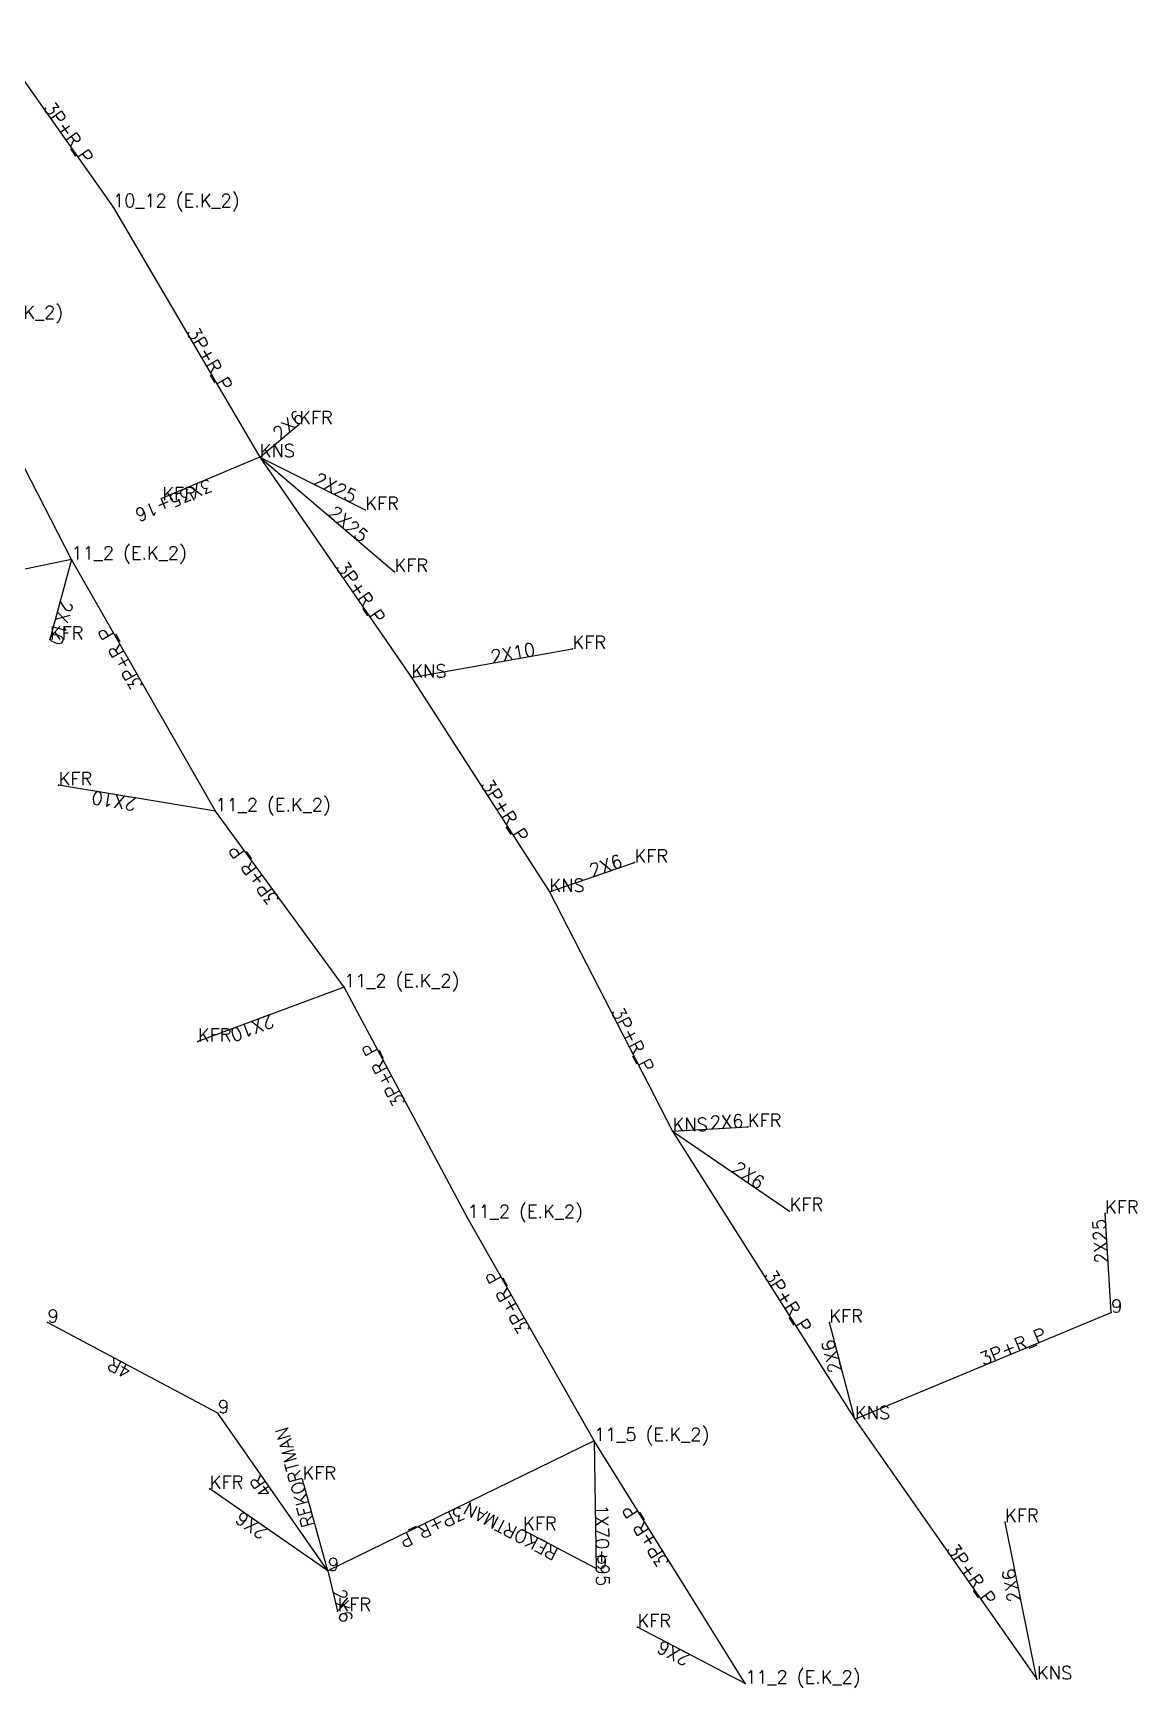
# Model space of a CAD drawing. Extents: x 510644 to 510972, y 4590403 to 4590808.
# Drawn here: x 510802.9 to 510972, y 4590403.3 to 4590656.6 of the extents above; entities that cross this region are included whole.
import ezdxf

# ---------------------------------------------------------------- set-up
doc = ezdxf.new("R2010")
doc.units = 0
doc.header["$MEASUREMENT"] = 0
for name, color, linetype, true_color in [('10_12_(E.K_2)', 96, 'Continuous', 0x008000), ('11_2_(E.K_2)', 96, 'Continuous', 0x008000), ('11_5_(E.K_2)', 96, 'Continuous', 0x008000), ('1X70+95', 96, 'Continuous', 0x008000), ('2X10', 96, 'Continuous', 0x008000), ('2X25', 96, 'Continuous', 0x008000), ('2X6', 96, 'Continuous', 0x008000), ('3P+R_P', 96, 'Continuous', 0x008000), ('3X35+16', 96, 'Continuous', 0x008000), ('4R', 96, 'Continuous', 0x008000), ('9', 96, 'Continuous', 0x008000), ('KOFRA', 96, 'Continuous', 0x008000), ('KONSOL', 96, 'Continuous', 0x008000), ('REKORTMAN', 96, 'Continuous', 0x008000)]:
    doc.layers.add(name, color=color, linetype=linetype, true_color=true_color)
doc.layers.add('Etiket', color=7, linetype='Continuous')
doc.styles.get("Standard").update_dxf_attribs({"font": 'simplex.shx'})

msp = doc.modelspace()

# ---------------------------------------------------------------- linework, layer by layer
at = {"layer": '10_12_(E.K_2)', "color": 96, "true_color": 0x008000}
msp.add_point((510815.177, 4590629.9538), dxfattribs=at)
at = {"layer": '11_2_(E.K_2)', "color": 96, "true_color": 0x008000}
for p in [(510808.8202, 4590576.0166), (510830.8677, 4590537.4654), (510850.5515, 4590510.5532), (510869.466, 4590475.2186), (510911.9894, 4590403.9569)]:
    msp.add_point(p, dxfattribs=at)
at = {"layer": '11_5_(E.K_2)', "color": 96, "true_color": 0x008000}
msp.add_point((510888.8302, 4590441.0834), dxfattribs=at)
at = {"layer": '1X70+95', "color": 96, "true_color": 0x008000}
msp.add_line((510888.8302, 4590441.0834), (510889.1603, 4590421.5891), dxfattribs=at)
at = {"layer": '2X10', "color": 96, "true_color": 0x008000}
for p, q in [((510808.8202, 4590576.0166), (510782.7576, 4590570.6125)), ((510808.8202, 4590576.0166), (510805.4994, 4590563.7397)), ((510860.8587, 4590557.9488), (510885.5492, 4590562.3163)), ((510830.8677, 4590537.4654), (510806.847, 4590541.4555)), ((510850.5515, 4590510.5532), (510828.1731, 4590502.2349))]:
    msp.add_line(p, q, dxfattribs=at)
at = {"layer": '2X25', "color": 96, "true_color": 0x008000}
for p, q in [((510837.6451, 4590591.6732), (510858.2774, 4590574.1128)), ((510837.6451, 4590591.6732), (510853.8111, 4590583.5911)), ((510968.0372, 4590460.7277), (510967.0816, 4590475.8904))]:
    msp.add_line(p, q, dxfattribs=at)
at = {"layer": '2X6', "color": 96, "true_color": 0x008000}
for p, q in [((510837.6451, 4590591.6732), (510843.684, 4590596.7019)), ((510881.9953, 4590525.1202), (510895.0442, 4590529.6201)), ((510900.8517, 4590488.527), (510912.3769, 4590489.1494)), ((510900.8517, 4590488.527), (510918.786, 4590476.2841)), ((510928.7744, 4590444.4103), (510924.8668, 4590459.1998)), ((510848.0684, 4590421.2127), (510829.9896, 4590433.7641)), ((510956.6608, 4590404.6088), (510951.7723, 4590428.674)), ((510848.0684, 4590421.2127), (510849.5516, 4590415.0563)), ((510911.9894, 4590403.9569), (510895.4828, 4590412.5625))]:
    msp.add_line(p, q, dxfattribs=at)
at = {"layer": '3P+R_P', "color": 96, "true_color": 0x008000}
for p, q in [((510793.7438, 4590660.3093), (510815.177, 4590629.9538)), ((510815.177, 4590629.9538), (510837.6451, 4590591.6732)), ((510808.8202, 4590576.0166), (510789.8739, 4590612.8192)), ((510837.6451, 4590591.6732), (510860.8587, 4590557.9488)), ((510830.8677, 4590537.4654), (510808.8202, 4590576.0166)), ((510860.8587, 4590557.9488), (510881.9953, 4590525.1202)), ((510850.5515, 4590510.5532), (510830.8677, 4590537.4654)), ((510881.9953, 4590525.1202), (510900.8517, 4590488.527)), ((510869.466, 4590475.2186), (510850.5515, 4590510.5532)), ((510900.8517, 4590488.527), (510928.7744, 4590444.4103)), ((510888.8302, 4590441.0834), (510869.466, 4590475.2186)), ((510928.7744, 4590444.4103), (510968.0372, 4590460.7277)), ((510928.7744, 4590444.4103), (510956.6608, 4590404.6088)), ((510888.8302, 4590441.0834), (510848.0684, 4590421.2127)), ((510911.9894, 4590403.9569), (510888.8302, 4590441.0834))]:
    msp.add_line(p, q, dxfattribs=at)
at = {"layer": '3X35+16', "color": 96, "true_color": 0x008000}
msp.add_polyline3d([(510837.6451, 4590591.6732, 0), (510837.1699, 4590591.4738, 0), (510822.5997, 4590585.3606, 0)], dxfattribs=at)
at = {"layer": '4R', "color": 96, "true_color": 0x008000}
for p, q in [((510831.2463, 4590445.3275), (510805.1442, 4590459.2238)), ((510848.0684, 4590421.2127), (510831.2463, 4590445.3275))]:
    msp.add_line(p, q, dxfattribs=at)
at = {"layer": '9', "color": 96, "true_color": 0x008000}
for p in [(510805.1442, 4590459.2238), (510968.0372, 4590460.7277), (510831.2463, 4590445.3275), (510848.0684, 4590421.2127), (510889.1603, 4590421.5891)]:
    msp.add_point(p, dxfattribs=at)
at = {"layer": 'KOFRA', "color": 96, "true_color": 0x008000}
for p in [(510843.684, 4590596.7019), (510853.8111, 4590583.5911), (510858.2774, 4590574.1128), (510805.4994, 4590563.7397), (510885.5492, 4590562.3163), (510806.847, 4590541.4555), (510895.0442, 4590529.6201), (510828.1731, 4590502.2349), (510912.3769, 4590489.1494), (510918.786, 4590476.2841), (510967.0816, 4590475.8904), (510924.8668, 4590459.1998), (510829.9896, 4590433.7641), (510844.1984, 4590435.1969), (510951.7723, 4590428.674), (510877.9708, 4590427.454), (510849.5516, 4590415.0563), (510895.4828, 4590412.5625)]:
    msp.add_point(p, dxfattribs=at)
at = {"layer": 'KONSOL', "color": 96, "true_color": 0x008000}
for p in [(510837.6451, 4590591.6732), (510860.8587, 4590557.9488), (510881.9953, 4590525.1202), (510900.8517, 4590488.527), (510928.7744, 4590444.4103), (510956.6608, 4590404.6088)]:
    msp.add_point(p, dxfattribs=at)
at = {"layer": 'REKORTMAN', "color": 96, "true_color": 0x008000}
for p, q in [((510848.0684, 4590421.2127), (510844.1984, 4590435.1969)), ((510889.1603, 4590421.5891), (510877.9708, 4590427.454))]:
    msp.add_line(p, q, dxfattribs=at)

# ---------------------------------------------------------------- texts
at = {"layer": 'Etiket', "color": 96, "true_color": 0x008000}
for s, rotation, p in [('3P+R_P', 305.2248842, (510804.4604, 4590645.13155)), ('3P+R_P', 300.4100261, (510826.41105, 4590610.8135)), ('2X6', 39.7847539, (510840.66455, 4590594.18755)), ('3X35+16', 202.7613967, (510829.8848, 4590588.4172)), ('2X25', 333.4375007, (510845.7281, 4590587.63215)), ('2X25', 319.5984921, (510847.96125, 4590582.893)), ('3P+R_P', 304.5408993, (510849.2519, 4590574.811)), ('2X10', 254.8641681, (510807.1598, 4590569.87815)), ('3P+R_P', 119.7653162, (510819.84395, 4590556.741)), ('2X10', 10.0312772, (510873.20395, 4590560.13255)), ('2X10', 170.5686633, (510818.85735, 4590539.46045)), ('3P+R_P', 302.7753438, (510871.427, 4590541.5345)), ('3P+R_P', 126.1820385, (510840.7096, 4590524.0093)), ('2X6', 19.0267021, (510888.51975, 4590527.37015)), ('3P+R_P', 297.2619573, (510891.4235, 4590506.8236)), ('2X10', 200.3906598, (510839.3623, 4590506.39405)), ('3P+R_P', 118.1600029, (510860.00875, 4590492.8859)), ('2X6', 3.0911643, (510906.6143, 4590488.8382)), ('2X6', 325.6804915, (510909.81885, 4590482.40555)), ('2X25', 93.6061869, (510967.5594, 4590468.30905)), ('3P+R_P', 119.5653545, (510879.1481, 4590458.151)), ('3P+R_P', 302.33087, (510914.81305, 4590466.46865)), ('2X6', 104.8001649, (510926.8206, 4590451.80505)), ('3P+R_P', 22.5674971, (510948.4058, 4590452.569)), ('4R', 151.9699462, (510818.19525, 4590452.27565)), ('REKORTMAN', 105.4689428, (510846.1334, 4590428.2048)), ('4R', 124.8990131, (510839.65735, 4590433.2701)), ('REKORTMAN', 152.339026, (510883.56555, 4590424.52155)), ('2X6', 145.2292725, (510839.029, 4590427.4884)), ('3P+R_P', 205.9884641, (510868.4493, 4590431.14805)), ('1X70+95', 270.9701056, (510888.99525, 4590431.33625)), ('3P+R_P', 121.9555696, (510900.4098, 4590422.52015)), ('3P+R_P', 305.0165043, (510942.7176, 4590424.50955)), ('2X6', 101.4825773, (510954.21655, 4590416.6414)), ('2X6', 283.5455651, (510848.81, 4590418.1345)), ('2X6', 152.4650326, (510903.7361, 4590408.2597))]:
    msp.add_text(s, height=2, rotation=rotation, dxfattribs=at).set_placement(p)
for s, p in [('10_12 (E.K_2)', (510815.177, 4590629.9538)), ('11_2 (E.K_2)', (510789.8739, 4590612.8192)), ('KFR', (510843.684, 4590596.7019)), ('KNS', (510837.6451, 4590591.6732)), ('KFR', (510822.7209, 4590585.0928)), ('KFR', (510853.8111, 4590583.5911)), ('11_2 (E.K_2)', (510808.8202, 4590576.0166)), ('KFR', (510858.2774, 4590574.1128)), ('KFR', (510805.4994, 4590563.7397)), ('KFR', (510885.5492, 4590562.3163)), ('KNS', (510860.8587, 4590557.9488)), ('KFR', (510806.847, 4590541.4555)), ('11_2 (E.K_2)', (510830.8677, 4590537.4654)), ('KFR', (510895.0442, 4590529.6201)), ('KNS', (510881.9953, 4590525.1202)), ('11_2 (E.K_2)', (510850.5515, 4590510.5532)), ('KFR', (510828.1731, 4590502.2349)), ('KNS', (510900.8517, 4590488.527)), ('KFR', (510912.3769, 4590489.1494)), ('11_2 (E.K_2)', (510869.466, 4590475.2186)), ('KFR', (510918.786, 4590476.2841)), ('KFR', (510967.0816, 4590475.8904)), ('9', (510968.0372, 4590460.7277)), ('9', (510805.1442, 4590459.2238)), ('KFR', (510924.8668, 4590459.1998)), ('9', (510831.2463, 4590445.3275)), ('KNS', (510928.7744, 4590444.4103)), ('11_5 (E.K_2)', (510888.8302, 4590441.0834)), ('KFR', (510844.1984, 4590435.1969)), ('KFR', (510829.9896, 4590433.7641)), ('KFR', (510877.9708, 4590427.454)), ('KFR', (510951.7723, 4590428.674)), ('9', (510889.1603, 4590421.5891)), ('9', (510848.0684, 4590421.2127)), ('KFR', (510849.5516, 4590415.0563)), ('KFR', (510895.4828, 4590412.5625)), ('11_2 (E.K_2)', (510911.9894, 4590403.9569)), ('KNS', (510956.6608, 4590404.6088))]:
    msp.add_text(s, height=2, dxfattribs=at).set_placement(p)

doc.saveas('drawing.dxf')
